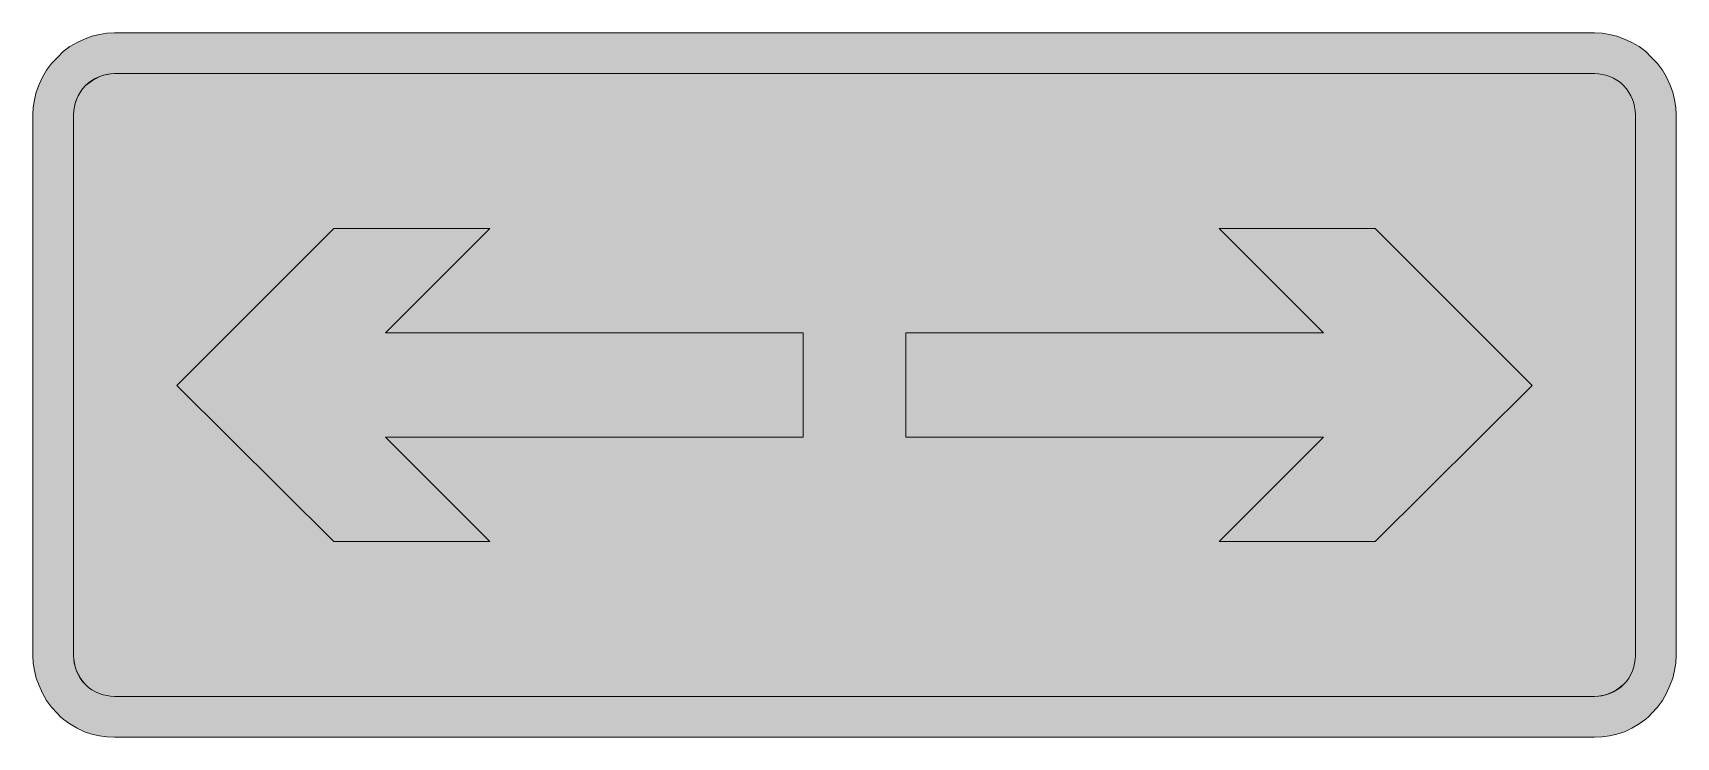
# Model space of a CAD drawing. Header units: metres. Extents: x 12 to 556, y 20 to 253.
import ezdxf

# ---------------------------------------------------------------- set-up
doc = ezdxf.new("R2010")
doc.units = ezdxf.units.M
doc.layers.add('FILL_BLACK_000000', color=7, linetype='Continuous', true_color=0x000000)
doc.layers.add('FILL_WHITE_FFFFFF', color=7, linetype='Continuous', true_color=0xffffff)

msp = doc.modelspace()

# ---------------------------------------------------------------- hatches: boundary and pattern name
at = {"layer": 'FILL_BLACK_000000', "true_color": 0x000000}
h = msp.add_hatch(color=7, dxfattribs=at)
h.dxf.hatch_style = 1
h.paths.add_polyline_path([(531.82, 253.2), (534.3, 252.83), (536.77, 252.18), (539.25, 251.22), (541.71, 250.16), (544.09, 248.78), (546.3, 247.13), (548.25, 245.22), (550.16, 243.14), (551.81, 240.94), (553.19, 238.64), (554.25, 236.22), (555.21, 233.7), (555.86, 231.16), (556.23, 228.67), (556.35, 226.32), (556.35, 47.22), (556.23, 44.74), (555.86, 42.27), (555.21, 39.79), (554.25, 37.32), (553.19, 34.73), (551.81, 32.33), (550.16, 30.11), (548.25, 28.02), (547.31, 27.05), (546.3, 26.15), (544.09, 24.57), (541.71, 23.21), (539.25, 22.02), (536.77, 21.23), (534.3, 20.67), (531.82, 20.33), (529.35, 20.22), (39.45, 20.22), (36.97, 20.33), (34.5, 20.67), (32.02, 21.23), (29.55, 22.02), (27.09, 23.21), (24.71, 24.57), (22.5, 26.15), (21.49, 27.05), (20.55, 28.02), (18.64, 30.11), (16.99, 32.33), (15.61, 34.73), (14.55, 37.32), (13.59, 39.79), (12.94, 42.27), (12.57, 44.74), (12.45, 47.22), (12.45, 226.32), (12.57, 228.67), (12.94, 231.16), (13.59, 233.7), (14.55, 236.22), (15.61, 238.64), (16.99, 240.94), (18.64, 243.14), (20.55, 245.22), (22.5, 247.13), (24.71, 248.78), (27.09, 250.16), (29.55, 251.22), (32.02, 252.18), (34.5, 252.83), (36.97, 253.2), (39.45, 253.32), (529.35, 253.32), (531.82, 253.2)])
h.paths.add_polyline_path([(36.81, 239.55), (35.54, 239.22), (34.31, 238.77), (33.12, 238.21), (31.98, 237.54), (30.89, 236.78), (29.85, 235.92), (28.99, 234.88), (28.23, 233.79), (27.56, 232.65), (27, 231.46), (26.55, 230.23), (26.22, 228.96), (26.02, 227.66), (25.95, 226.32), (25.95, 47.22), (26.01, 45.92), (26.17, 44.67), (26.85, 42.12), (28.24, 39.76), (29, 38.62), (29.85, 37.62), (30.9, 36.68), (32.02, 35.87), (33.2, 35.2), (34.42, 34.66), (35.67, 34.24), (36.94, 33.95), (38.2, 33.78), (39.45, 33.72), (529.35, 33.72), (530.6, 33.78), (531.86, 33.95), (533.13, 34.24), (534.37, 34.66), (535.6, 35.2), (536.77, 35.87), (537.9, 36.68), (538.95, 37.62), (539.89, 38.67), (540.7, 39.79), (541.37, 40.97), (541.91, 42.19), (542.33, 43.44), (542.62, 44.71), (542.79, 45.97), (542.85, 47.22), (542.85, 226.32), (542.79, 227.56), (542.62, 228.79), (542.33, 230.02), (541.91, 231.23), (541.37, 232.43), (540.7, 233.62), (539.89, 234.78), (538.95, 235.92), (537.9, 236.86), (536.77, 237.67), (535.6, 238.34), (534.37, 238.88), (533.13, 239.3), (531.86, 239.59), (530.6, 239.76), (529.35, 239.82), (39.45, 239.82), (38.11, 239.75), (36.81, 239.55)], flags=16)
h = msp.add_hatch(color=7, dxfattribs=at)
h.dxf.hatch_style = 1
h.paths.add_polyline_path([(267.45, 154.02), (267.45, 119.52), (129.15, 119.52), (163.65, 85.02), (112.05, 85.02), (60.15, 136.62), (112.05, 188.52), (163.65, 188.52), (129.15, 154.02), (267.45, 154.02)])
h = msp.add_hatch(color=7, dxfattribs=at)
h.dxf.hatch_style = 1
h.paths.add_polyline_path([(405.15, 188.52), (456.75, 188.52), (508.65, 136.62), (456.75, 85.02), (405.15, 85.02), (439.65, 119.52), (301.35, 119.52), (301.35, 154.02), (439.65, 154.02), (405.15, 188.52)])
at = {"layer": 'FILL_WHITE_FFFFFF', "true_color": 0xffffff}
h = msp.add_hatch(color=7, dxfattribs=at)
h.dxf.hatch_style = 1
h.paths.add_polyline_path([(530.6, 239.76), (531.86, 239.59), (533.13, 239.3), (534.37, 238.88), (535.6, 238.34), (536.77, 237.67), (537.9, 236.86), (538.95, 235.92), (539.89, 234.78), (540.7, 233.62), (541.37, 232.43), (541.91, 231.23), (542.33, 230.02), (542.62, 228.79), (542.79, 227.56), (542.85, 226.32), (542.85, 47.22), (542.79, 45.97), (542.62, 44.71), (542.33, 43.44), (541.91, 42.19), (541.37, 40.97), (540.7, 39.79), (539.89, 38.67), (538.95, 37.62), (536.66, 35.89), (535.45, 35.17), (534.15, 34.62), (532.98, 34.23), (531.75, 33.94), (530.52, 33.78), (529.35, 33.72), (39.45, 33.72), (38.2, 33.78), (36.94, 33.95), (35.67, 34.24), (34.42, 34.66), (33.2, 35.2), (32.02, 35.87), (30.9, 36.68), (29.85, 37.62), (28.91, 38.67), (28.1, 39.79), (27.43, 40.97), (26.89, 42.19), (26.47, 43.44), (26.18, 44.71), (26.01, 45.97), (25.95, 47.22), (25.95, 226.32), (26.01, 227.56), (26.18, 228.79), (26.47, 230.02), (26.89, 231.23), (27.43, 232.43), (28.1, 233.62), (28.91, 234.78), (29.85, 235.92), (32.14, 237.53), (34.65, 238.92), (35.82, 239.31), (37.05, 239.59), (38.28, 239.76), (39.45, 239.82), (529.35, 239.82), (530.6, 239.76)])

# ---------------------------------------------------------------- linework, layer by layer
at = {"layer": 'FILL_BLACK_000000', "lineweight": 0, "true_color": 0x000000}
for points in [[(531.82, 253.2), (534.3, 252.83), (536.77, 252.18), (539.25, 251.22), (541.71, 250.16), (544.09, 248.78), (546.3, 247.13), (548.25, 245.22), (550.16, 243.14), (551.81, 240.94), (553.19, 238.64), (554.25, 236.22), (555.21, 233.7), (555.86, 231.16), (556.23, 228.67), (556.35, 226.32), (556.35, 47.22), (556.23, 44.74), (555.86, 42.27), (555.21, 39.79), (554.25, 37.32), (553.19, 34.73), (551.81, 32.33), (550.16, 30.11), (548.25, 28.02), (547.31, 27.05), (546.3, 26.15), (544.09, 24.57), (541.71, 23.21), (539.25, 22.02), (536.77, 21.23), (534.3, 20.67), (531.82, 20.33), (529.35, 20.22), (39.45, 20.22), (36.97, 20.33), (34.5, 20.67), (32.02, 21.23), (29.55, 22.02), (27.09, 23.21), (24.71, 24.57), (22.5, 26.15), (21.49, 27.05), (20.55, 28.02), (18.64, 30.11), (16.99, 32.33), (15.61, 34.73), (14.55, 37.32), (13.59, 39.79), (12.94, 42.27), (12.57, 44.74), (12.45, 47.22), (12.45, 226.32), (12.57, 228.67), (12.94, 231.16), (13.59, 233.7), (14.55, 236.22), (15.61, 238.64), (16.99, 240.94), (18.64, 243.14), (20.55, 245.22), (22.5, 247.13), (24.71, 248.78), (27.09, 250.16), (29.55, 251.22), (32.02, 252.18), (34.5, 252.83), (36.97, 253.2), (39.45, 253.32), (529.35, 253.32)], [(36.81, 239.55), (35.54, 239.22), (34.31, 238.77), (33.12, 238.21), (31.98, 237.54), (30.89, 236.78), (29.85, 235.92), (28.99, 234.88), (28.23, 233.79), (27.56, 232.65), (27, 231.46), (26.55, 230.23), (26.22, 228.96), (26.02, 227.66), (25.95, 226.32), (25.95, 47.22), (26.01, 45.92), (26.17, 44.67), (26.85, 42.12), (28.24, 39.76), (29, 38.62), (29.85, 37.62), (30.9, 36.68), (32.02, 35.87), (33.2, 35.2), (34.42, 34.66), (35.67, 34.24), (36.94, 33.95), (38.2, 33.78), (39.45, 33.72), (529.35, 33.72), (530.6, 33.78), (531.86, 33.95), (533.13, 34.24), (534.37, 34.66), (535.6, 35.2), (536.77, 35.87), (537.9, 36.68), (538.95, 37.62), (539.89, 38.67), (540.7, 39.79), (541.37, 40.97), (541.91, 42.19), (542.33, 43.44), (542.62, 44.71), (542.79, 45.97), (542.85, 47.22), (542.85, 226.32), (542.79, 227.56), (542.62, 228.79), (542.33, 230.02), (541.91, 231.23), (541.37, 232.43), (540.7, 233.62), (539.89, 234.78), (538.95, 235.92), (537.9, 236.86), (536.77, 237.67), (535.6, 238.34), (534.37, 238.88), (533.13, 239.3), (531.86, 239.59), (530.6, 239.76), (529.35, 239.82), (39.45, 239.82), (38.11, 239.75)], [(267.45, 154.02), (267.45, 119.52), (129.15, 119.52), (163.65, 85.02), (112.05, 85.02), (60.15, 136.62), (112.05, 188.52), (163.65, 188.52), (129.15, 154.02)], [(405.15, 188.52), (456.75, 188.52), (508.65, 136.62), (456.75, 85.02), (405.15, 85.02), (439.65, 119.52), (301.35, 119.52), (301.35, 154.02), (439.65, 154.02)]]:
    msp.add_lwpolyline(points, close=True, dxfattribs=at)
at = {"layer": 'FILL_WHITE_FFFFFF', "lineweight": 0, "true_color": 0xffffff}
msp.add_lwpolyline([(530.6, 239.76), (531.86, 239.59), (533.13, 239.3), (534.37, 238.88), (535.6, 238.34), (536.77, 237.67), (537.9, 236.86), (538.95, 235.92), (539.89, 234.78), (540.7, 233.62), (541.37, 232.43), (541.91, 231.23), (542.33, 230.02), (542.62, 228.79), (542.79, 227.56), (542.85, 226.32), (542.85, 47.22), (542.79, 45.97), (542.62, 44.71), (542.33, 43.44), (541.91, 42.19), (541.37, 40.97), (540.7, 39.79), (539.89, 38.67), (538.95, 37.62), (536.66, 35.89), (535.45, 35.17), (534.15, 34.62), (532.98, 34.23), (531.75, 33.94), (530.52, 33.78), (529.35, 33.72), (39.45, 33.72), (38.2, 33.78), (36.94, 33.95), (35.67, 34.24), (34.42, 34.66), (33.2, 35.2), (32.02, 35.87), (30.9, 36.68), (29.85, 37.62), (28.91, 38.67), (28.1, 39.79), (27.43, 40.97), (26.89, 42.19), (26.47, 43.44), (26.18, 44.71), (26.01, 45.97), (25.95, 47.22), (25.95, 226.32), (26.01, 227.56), (26.18, 228.79), (26.47, 230.02), (26.89, 231.23), (27.43, 232.43), (28.1, 233.62), (28.91, 234.78), (29.85, 235.92), (32.14, 237.53), (34.65, 238.92), (35.82, 239.31), (37.05, 239.59), (38.28, 239.76), (39.45, 239.82), (529.35, 239.82)], close=True, dxfattribs=at)

doc.saveas('drawing.dxf')
